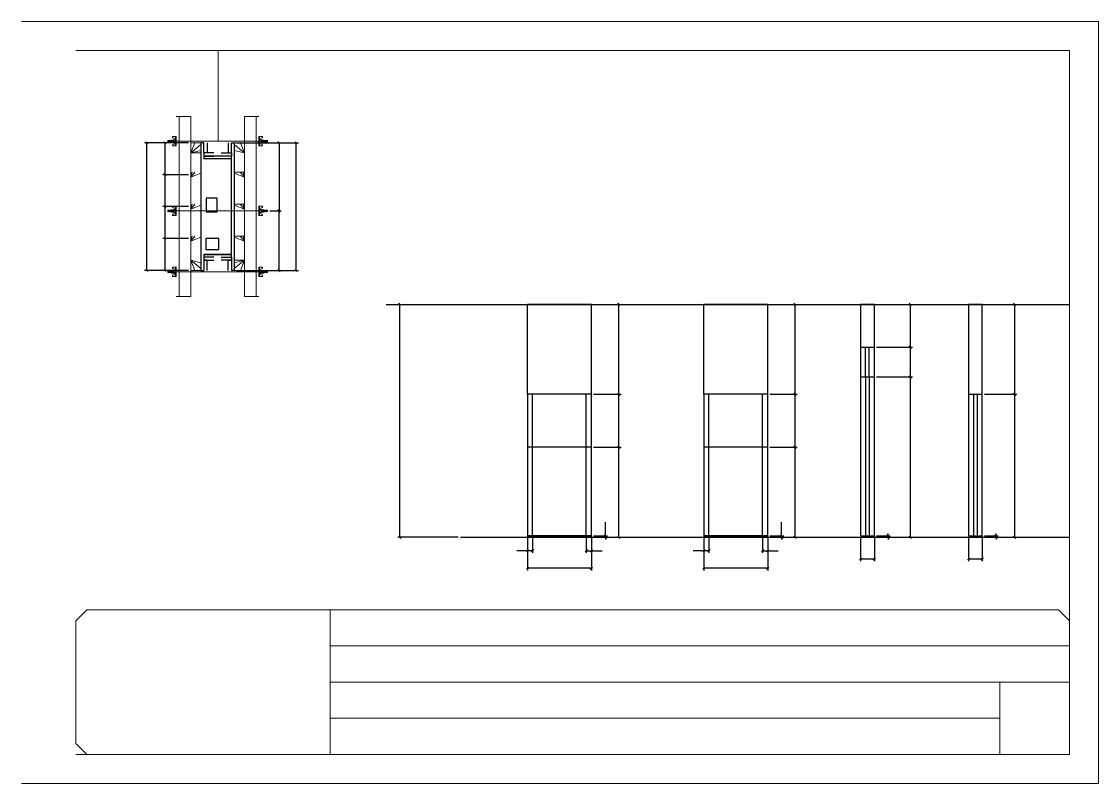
# Model space of a CAD drawing. Header units: metres. Extents: x 4341 to 8996, y 11849 to 12899.
# Drawn here: x 5926 to 7411, y 11849 to 12899 of the extents above; entities that cross this region are included whole.
import ezdxf

# ---------------------------------------------------------------- set-up
doc = ezdxf.new("R2010")
doc.units = ezdxf.units.M
for name, color, linetype in [('00 - FELIPE', 7, 'Continuous'), ('CHAPA', 7, 'Continuous'), ('COTA', 7, 'Continuous'), ('Hachura', 7, 'Continuous'), ('Madeira', 7, 'Continuous'), ('NIVEL 2° PAV.', 7, 'Continuous'), ('Nível', 7, 'Continuous'), ('Painéis', 7, 'Continuous'), ('Perfil Metálico', 7, 'Continuous'), ('SARR_2.2x7', 7, 'Continuous'), ('SARRAFO', 7, 'Continuous'), ('SARRAFO DE PRESSAO', 7, 'Continuous'), ('Texto Seção', 7, 'Continuous')]:
    doc.layers.add(name, color=color, linetype=linetype)

msp = doc.modelspace()

# ---------------------------------------------------------------- linework, layer by layer
at = {"layer": '00 - FELIPE', "color": 4, "lineweight": 25}
for p, q in [((7106.3, 12449.8), (7154.9, 12449.8)), ((7151.9, 12408.8), (7151.9, 12449.8)), ((7106.3, 12408.8), (7154.9, 12408.8))]:
    msp.add_line(p, q, dxfattribs=at)
at = {"layer": '00 - FELIPE', "color": 0, "lineweight": 25}
for p, q in [((7153.4, 12448.3), (7150.4, 12451.3)), ((7150.4, 12410.3), (7153.4, 12407.3))]:
    msp.add_line(p, q, dxfattribs=at)
at = {"layer": 'CHAPA', "color": 1, "lineweight": 25}
for points in [[(6177.6, 12731.5), (6173.6, 12731.5), (6173.6, 12555.5), (6177.6, 12555.5)], [(6177.6, 12731.5), (6173.6, 12731.5), (6173.6, 12555.5), (6177.6, 12555.5)], [(6215.6, 12731.5), (6219.6, 12731.5), (6219.6, 12555.5), (6215.6, 12555.5)], [(6215.6, 12731.5), (6219.6, 12731.5), (6219.6, 12555.5), (6215.6, 12555.5)], [(6215.6, 12709.5), (6215.6, 12713.1), (6177.6, 12713.1), (6177.6, 12709.5)], [(6215.6, 12709.5), (6215.6, 12713.1), (6177.6, 12713.1), (6177.6, 12709.5)], [(6215.6, 12573.9), (6215.6, 12577.5), (6177.6, 12577.5), (6177.6, 12573.9)], [(6215.6, 12573.9), (6215.6, 12577.5), (6177.6, 12577.5), (6177.6, 12573.9)]]:
    msp.add_lwpolyline(points, dxfattribs=at)
at = {"layer": 'COTA', "color": 241, "lineweight": 25}
for p, q in [((6156.6, 12731.5), (6096, 12731.5)), ((6099, 12555.5), (6099, 12731.5)), ((6156.6, 12731.5), (6120.9, 12731.5)), ((6123.9, 12731.5), (6123.9, 12687.5)), ((6222.6, 12731.5), (6308, 12731.5)), ((6256.6, 12731.5), (6284.3, 12731.5)), ((6281.3, 12731.5), (6281.3, 12637.6)), ((6305, 12555.5), (6305, 12731.5)), ((6156.6, 12687.5), (6120.9, 12687.5)), ((6156.6, 12687.5), (6120.9, 12687.5)), ((6123.9, 12687.5), (6123.9, 12643.5)), ((6156.6, 12643.5), (6120.9, 12643.5)), ((6156.6, 12643.5), (6120.9, 12643.5)), ((6123.9, 12643.5), (6123.9, 12599.5)), ((6268.4, 12637.6), (6284.3, 12637.6)), ((6268.4, 12637.6), (6284.3, 12637.6)), ((6281.3, 12555.5), (6281.3, 12637.6)), ((6156.6, 12599.5), (6120.9, 12599.5)), ((6156.6, 12599.5), (6120.9, 12599.5)), ((6123.9, 12599.5), (6123.9, 12555.5)), ((6156.6, 12555.5), (6096, 12555.5)), ((6156.6, 12555.5), (6120.9, 12555.5)), ((6222.6, 12555.5), (6308, 12555.5)), ((6256.6, 12555.5), (6284.3, 12555.5)), ((6712, 12508.8), (6624, 12508.8)), ((6624, 12384.8), (6624, 12508.8)), ((6712, 12384.8), (6712, 12508.8)), ((6955.1, 12508.8), (6867.1, 12508.8)), ((6867.1, 12384.8), (6867.1, 12508.8)), ((6955.1, 12384.8), (6955.1, 12508.8))]:
    msp.add_line(p, q, dxfattribs=at)
at = {"layer": 'COTA', "color": 0, "lineweight": 25}
for p, q in [((6100.5, 12730), (6097.5, 12733)), ((6125.4, 12730), (6122.4, 12733)), ((6282.8, 12730), (6279.8, 12733)), ((6306.5, 12730), (6303.5, 12733)), ((6122.4, 12689), (6125.4, 12686)), ((6125.4, 12686), (6122.4, 12689)), ((6122.4, 12645), (6125.4, 12642)), ((6125.4, 12642), (6122.4, 12645)), ((6282.8, 12636.1), (6279.8, 12639.1)), ((6279.8, 12639.1), (6282.8, 12636.1)), ((6122.4, 12601), (6125.4, 12598)), ((6125.4, 12598), (6122.4, 12601)), ((6097.5, 12557), (6100.5, 12554)), ((6122.4, 12557), (6125.4, 12554)), ((6279.8, 12557), (6282.8, 12554)), ((6303.5, 12557), (6306.5, 12554)), ((6751.4, 12507.3), (6748.4, 12510.3)), ((6994.4, 12507.3), (6991.4, 12510.3)), ((7153.4, 12507.3), (7150.4, 12510.3)), ((7297.3, 12507.3), (7294.3, 12510.3)), ((7150.4, 12451.3), (7153.4, 12448.3)), ((7153.4, 12407.3), (7150.4, 12410.3)), ((6751.4, 12383.3), (6748.4, 12386.3)), ((6748.4, 12386.3), (6751.4, 12383.3)), ((6994.4, 12383.3), (6991.4, 12386.3)), ((6991.4, 12386.3), (6994.4, 12383.3)), ((7294.3, 12386.3), (7297.3, 12383.3)), ((7297.3, 12383.3), (7294.3, 12386.3)), ((6748.4, 12313.3), (6751.4, 12310.3)), ((6751.4, 12310.3), (6748.4, 12313.3)), ((6991.4, 12313.3), (6994.4, 12310.3)), ((6994.4, 12310.3), (6991.4, 12313.3)), ((6729.8, 12191.3), (6732.8, 12188.3)), ((6732.8, 12186.3), (6729.8, 12189.3)), ((6748.4, 12189.3), (6751.4, 12186.3)), ((6972.8, 12191.3), (6975.8, 12188.3)), ((6975.8, 12186.3), (6972.8, 12189.3)), ((6991.4, 12189.3), (6994.4, 12186.3)), ((7119.6, 12191.3), (7122.6, 12188.3)), ((7122.6, 12186.3), (7119.6, 12189.3)), ((7150.4, 12189.3), (7153.4, 12186.3)), ((7268.5, 12191.3), (7271.5, 12188.3)), ((7271.5, 12186.3), (7268.5, 12189.3)), ((7294.3, 12189.3), (7297.3, 12186.3)), ((6625.5, 12170.8), (6622.5, 12167.8)), ((6629.5, 12167.8), (6632.5, 12170.8)), ((6706.5, 12170.8), (6703.5, 12167.8)), ((6710.5, 12167.8), (6713.5, 12170.8)), ((6868.6, 12170.8), (6865.6, 12167.8)), ((6872.6, 12167.8), (6875.6, 12170.8)), ((6949.6, 12170.8), (6946.6, 12167.8)), ((6953.6, 12167.8), (6956.6, 12170.8)), ((7084.7, 12159.4), (7081.7, 12156.4)), ((7100.7, 12156.4), (7103.7, 12159.4)), ((7233.6, 12159.4), (7230.6, 12156.4)), ((7249.6, 12156.4), (7252.6, 12159.4)), ((6625.5, 12146.7), (6622.5, 12143.7)), ((6710.5, 12143.7), (6713.5, 12146.7)), ((6868.6, 12146.7), (6865.6, 12143.7)), ((6953.6, 12143.7), (6956.6, 12146.7))]:
    msp.add_line(p, q, dxfattribs=at)
at = {"layer": 'COTA', "color": 180, "lineweight": 25}
for p, q in [((6196, 12655.1), (6181, 12655.1)), ((6181, 12655.1), (6181, 12636.1)), ((6196, 12636.1), (6196, 12655.1)), ((6181, 12636.1), (6196, 12636.1)), ((6198.3, 12599.5), (6180.3, 12599.5)), ((6180.3, 12599.5), (6180.3, 12584.5)), ((6198.3, 12584.5), (6198.3, 12599.5)), ((6180.3, 12584.5), (6198.3, 12584.5))]:
    msp.add_line(p, q, dxfattribs=at)
at = {"layer": 'COTA', "color": 4, "lineweight": 25}
for p, q in [((6715, 12508.8), (6752.9, 12508.8)), ((6749.9, 12384.8), (6749.9, 12508.8)), ((6958.1, 12508.8), (6995.9, 12508.8)), ((6992.9, 12384.8), (6992.9, 12508.8)), ((7105.2, 12508.8), (7154.9, 12508.8)), ((7151.9, 12449.8), (7151.9, 12508.8)), ((7254.1, 12508.8), (7298.8, 12508.8)), ((7295.8, 12384.8), (7295.8, 12508.8)), ((7105.2, 12449.8), (7154.9, 12449.8)), ((7105.2, 12408.8), (7154.9, 12408.8)), ((7151.9, 12187.8), (7151.9, 12408.8)), ((6715, 12384.8), (6752.9, 12384.8)), ((6715, 12384.8), (6752.9, 12384.8)), ((6749.9, 12311.8), (6749.9, 12384.8)), ((6958.1, 12384.8), (6995.9, 12384.8)), ((6958.1, 12384.8), (6995.9, 12384.8)), ((6992.9, 12311.8), (6992.9, 12384.8)), ((7254.1, 12384.8), (7298.8, 12384.8)), ((7254.1, 12384.8), (7298.8, 12384.8)), ((7295.8, 12187.8), (7295.8, 12384.8)), ((6715, 12311.8), (6752.9, 12311.8)), ((6715, 12311.8), (6752.9, 12311.8)), ((6749.9, 12187.8), (6749.9, 12311.8)), ((6958.1, 12311.8), (6995.9, 12311.8)), ((6958.1, 12311.8), (6995.9, 12311.8)), ((6992.9, 12187.8), (6992.9, 12311.8)), ((6731.3, 12189.8), (6731.3, 12208.6)), ((6974.3, 12189.8), (6974.3, 12208.6)), ((7121.1, 12189.8), (7121.1, 12192.8)), ((7270, 12189.8), (7270, 12192.8)), ((6624, 12186.8), (6624, 12142.2)), ((6624, 12184.8), (6624, 12166.3)), ((6631, 12186.8), (6631, 12166.3)), ((6705, 12186.8), (6705, 12166.3)), ((6712, 12186.8), (6712, 12142.2)), ((6712, 12184.8), (6712, 12166.3)), ((6715, 12189.8), (6734.3, 12189.8)), ((6715, 12187.8), (6734.3, 12187.8)), ((6715, 12187.8), (6752.9, 12187.8)), ((6731.3, 12187.8), (6731.3, 12189.8)), ((6731.3, 12187.8), (6731.3, 12184.8)), ((6867.1, 12186.8), (6867.1, 12142.2)), ((6867.1, 12184.8), (6867.1, 12166.3)), ((6874.1, 12186.8), (6874.1, 12166.3)), ((6948.1, 12186.8), (6948.1, 12166.3)), ((6955.1, 12186.8), (6955.1, 12142.2)), ((6955.1, 12184.8), (6955.1, 12166.3)), ((6958.1, 12189.8), (6977.3, 12189.8)), ((6958.1, 12187.8), (6977.3, 12187.8)), ((6958.1, 12187.8), (6995.9, 12187.8)), ((6974.3, 12187.8), (6974.3, 12189.8)), ((6974.3, 12187.8), (6974.3, 12184.8)), ((7083.2, 12186.8), (7083.2, 12154.9)), ((7102.2, 12186.8), (7102.2, 12154.9)), ((7105.2, 12189.8), (7124.1, 12189.8)), ((7105.2, 12187.8), (7124.1, 12187.8)), ((7105.2, 12187.8), (7154.9, 12187.8)), ((7121.1, 12187.8), (7121.1, 12189.8)), ((7121.1, 12187.8), (7121.1, 12184.8)), ((7232.1, 12186.8), (7232.1, 12154.9)), ((7251.1, 12186.8), (7251.1, 12154.9)), ((7254.1, 12189.8), (7273, 12189.8)), ((7254.1, 12187.8), (7273, 12187.8)), ((7254.1, 12187.8), (7298.8, 12187.8)), ((7270, 12187.8), (7270, 12189.8)), ((7270, 12187.8), (7270, 12184.8)), ((6624, 12169.3), (6609.3, 12169.3)), ((6631, 12169.3), (6624, 12169.3)), ((6705, 12169.3), (6712, 12169.3)), ((6712, 12169.3), (6726.8, 12169.3)), ((6867.1, 12169.3), (6852.3, 12169.3)), ((6874.1, 12169.3), (6867.1, 12169.3)), ((6948.1, 12169.3), (6955.1, 12169.3)), ((6955.1, 12169.3), (6969.8, 12169.3)), ((7083.2, 12157.9), (7102.2, 12157.9)), ((7232.1, 12157.9), (7251.1, 12157.9)), ((6712, 12145.2), (6624, 12145.2)), ((6955.1, 12145.2), (6867.1, 12145.2))]:
    msp.add_line(p, q, dxfattribs=at)
at = {"layer": 'COTA', "color": 241, "lineweight": 25}
for points in [[(7102.2, 12449.8), (7102.2, 12508.8), (7083.2, 12508.8), (7083.2, 12449.8)], [(7251.1, 12384.8), (7251.1, 12508.8), (7232.1, 12508.8), (7232.1, 12384.8)]]:
    msp.add_lwpolyline(points, dxfattribs=at)
at = {"layer": 'Hachura', "color": 0, "lineweight": 9}
for p, q in [((6128.1, 12734.6), (6127.8, 12734.2)), ((6127.8, 12734.2), (6127.8, 12733)), ((6128.1, 12732.6), (6127.8, 12733)), ((6128.4, 12734.6), (6128.1, 12734.6)), ((6128.1, 12732.6), (6128.1, 12734.6)), ((6128.7, 12732.6), (6128.1, 12733.9)), ((6128.7, 12732.5), (6128.1, 12733.7)), ((6128.1, 12733.1), (6128.4, 12732.5)), ((6128.1, 12732.9), (6128.2, 12732.6)), ((6128.4, 12734.6), (6129.4, 12732.6)), ((6128.4, 12734.6), (6129.4, 12732.6)), ((6128.5, 12734.6), (6129.6, 12732.5)), ((6129.8, 12732.5), (6128.7, 12734.7)), ((6128.7, 12732.6), (6129.4, 12732.6)), ((6129.6, 12734.6), (6128.9, 12734.6)), ((6129.9, 12732.6), (6128.9, 12734.6)), ((6129.6, 12734.6), (6130.5, 12732.6)), ((6129.7, 12734.6), (6130.7, 12732.5)), ((6131, 12732.5), (6129.9, 12734.7)), ((6130.5, 12732.6), (6129.9, 12732.6)), ((6130.7, 12734.6), (6130.1, 12734.6)), ((6131.1, 12732.6), (6130.1, 12734.6)), ((6130.3, 12734.6), (6130.1, 12734.6)), ((6130.7, 12734.6), (6131.7, 12732.6)), ((6130.8, 12734.6), (6131.9, 12732.5)), ((6132.1, 12732.5), (6131.1, 12734.7)), ((6131.3, 12732.6), (6131.1, 12732.6)), ((6131.9, 12734.6), (6131.2, 12734.6)), ((6132.2, 12732.6), (6131.2, 12734.6)), ((6131.3, 12732.6), (6131.7, 12732.6)), ((6131.9, 12734.6), (6132.9, 12732.6)), ((6132.9, 12733.4), (6132.2, 12734.7)), ((6132.2, 12732.6), (6132.9, 12732.6)), ((6132.9, 12733.7), (6132.4, 12734.6)), ((6132.9, 12734.6), (6132.4, 12734.6)), ((6132.9, 12731.9), (6132.9, 12735.2)), ((6132.9, 12731.9), (6132.9, 12735.2)), ((6132.9, 12735.2), (6136.1, 12735.2)), ((6132.9, 12734.2), (6136.1, 12734.2)), ((6132.9, 12732.6), (6136.1, 12732.6)), ((6136.1, 12731.9), (6132.9, 12731.9)), ((6139.6, 12740), (6134.4, 12740)), ((6134.4, 12740), (6134.4, 12738.3)), ((6134.4, 12738.3), (6136.6, 12737.7)), ((6134.4, 12728.8), (6136.6, 12729.3)), ((6134.4, 12727.1), (6134.4, 12728.8)), ((6138.7, 12727.1), (6134.4, 12727.1)), ((6136.1, 12735.5), (6136.1, 12731.6)), ((6138.7, 12735.5), (6136.1, 12735.5)), ((6136.1, 12731.6), (6136.1, 12731.9)), ((6136.1, 12731.6), (6136.1, 12731.9)), ((6136.1, 12731.6), (6138.7, 12731.6)), ((6138.7, 12733.8), (6136.7, 12733.8)), ((6136.7, 12733.3), (6138.7, 12733.3)), ((6136.9, 12737.4), (6136.9, 12735.5)), ((6136.9, 12729.7), (6136.9, 12731.6)), ((6138.6, 12739.8), (6139.6, 12739.8)), ((6138.6, 12739.6), (6139.6, 12739.6)), ((6138.6, 12739.3), (6139.6, 12739.3)), ((6138.6, 12738.8), (6139.6, 12738.8)), ((6138.6, 12738), (6139.6, 12738)), ((6138.6, 12736.6), (6139.6, 12736.6)), ((6138.6, 12730.5), (6139.6, 12730.5)), ((6138.6, 12729.1), (6139.6, 12729.1)), ((6138.6, 12728.2), (6139.6, 12728.2)), ((6138.6, 12727.8), (6139.6, 12727.8)), ((6138.6, 12727.4), (6139.6, 12727.4)), ((6138.6, 12727.2), (6139.6, 12727.2)), ((6138.7, 12740), (6138.7, 12727.1)), ((6138.7, 12740), (6138.7, 12734.8)), ((6138.7, 12733.5), (6138.7, 12735.5)), ((6138.7, 12734.8), (6138.7, 12734.2)), ((6138.7, 12733.5), (6139.6, 12733.5)), ((6138.7, 12727.1), (6139.6, 12727.1)), ((6139, 12734.5), (6138.8, 12734.5)), ((6138.8, 12732.6), (6139.2, 12732.6)), ((6139.4, 12734.5), (6139, 12734.5)), ((6139.6, 12727.1), (6139.6, 12740)), ((6139.6, 12728), (6139.6, 12735.9)), ((6253.6, 12727.1), (6253.6, 12740)), ((6253.6, 12740), (6258.7, 12740)), ((6254.5, 12739.8), (6253.6, 12739.8)), ((6254.5, 12739.6), (6253.6, 12739.6)), ((6254.5, 12739.3), (6253.6, 12739.3)), ((6254.5, 12738.8), (6253.6, 12738.8)), ((6254.5, 12738), (6253.6, 12738)), ((6254.5, 12736.6), (6253.6, 12736.6)), ((6253.6, 12728), (6253.6, 12735.9)), ((6254.5, 12733.5), (6253.6, 12733.5)), ((6254.5, 12730.5), (6253.6, 12730.5)), ((6254.5, 12729.1), (6253.6, 12729.1)), ((6254.5, 12728.2), (6253.6, 12728.2)), ((6254.5, 12727.8), (6253.6, 12727.8)), ((6254.5, 12727.4), (6253.6, 12727.4)), ((6254.5, 12727.2), (6253.6, 12727.2)), ((6254.5, 12727.1), (6253.6, 12727.1)), ((6253.7, 12734.5), (6254.2, 12734.5)), ((6254.3, 12732.6), (6253.9, 12732.6)), ((6254.2, 12734.5), (6254.4, 12734.5)), ((6254.5, 12740), (6254.5, 12727.1)), ((6254.5, 12740), (6254.5, 12734.8)), ((6254.5, 12733.5), (6254.5, 12735.5)), ((6254.5, 12735.5), (6257.1, 12735.5)), ((6254.5, 12734.8), (6254.5, 12734.2)), ((6254.5, 12733.8), (6256.5, 12733.8)), ((6256.5, 12733.3), (6254.5, 12733.3)), ((6257.1, 12731.6), (6254.5, 12731.6)), ((6254.5, 12727.1), (6258.7, 12727.1)), ((6256.3, 12737.4), (6256.3, 12735.5)), ((6256.3, 12729.7), (6256.3, 12731.6)), ((6258.7, 12738.3), (6256.5, 12737.7)), ((6258.7, 12728.8), (6256.5, 12729.3)), ((6257.1, 12735.5), (6257.1, 12731.6)), ((6260.3, 12735.2), (6257.1, 12735.2)), ((6260.3, 12734.2), (6257.1, 12734.2)), ((6260.3, 12732.6), (6257.1, 12732.6)), ((6257.1, 12731.9), (6260.3, 12731.9)), ((6257.1, 12731.6), (6257.1, 12731.9)), ((6257.1, 12731.6), (6257.1, 12731.9)), ((6258.7, 12740), (6258.7, 12738.3)), ((6258.7, 12727.1), (6258.7, 12728.8)), ((6260.2, 12731.9), (6260.2, 12735.2)), ((6260.3, 12731.9), (6260.3, 12735.2)), ((6260.3, 12733.4), (6260.9, 12734.7)), ((6261.2, 12734.6), (6260.3, 12732.6)), ((6260.3, 12733.7), (6260.7, 12734.6)), ((6260.3, 12734.6), (6260.7, 12734.6)), ((6260.9, 12732.6), (6260.3, 12732.6)), ((6260.9, 12732.6), (6261.9, 12734.6)), ((6261, 12732.5), (6262.1, 12734.7)), ((6261.2, 12734.6), (6261.9, 12734.6)), ((6262.3, 12734.6), (6261.2, 12732.5)), ((6262.4, 12734.6), (6261.4, 12732.6)), ((6261.9, 12732.6), (6261.4, 12732.6)), ((6261.9, 12732.6), (6262.1, 12732.6)), ((6262.1, 12732.6), (6263, 12734.6)), ((6262.2, 12732.5), (6263.2, 12734.7)), ((6262.4, 12734.6), (6263, 12734.6)), ((6263.5, 12734.6), (6262.4, 12732.5)), ((6263.6, 12734.6), (6262.6, 12732.6)), ((6262.6, 12732.6), (6263.2, 12732.6)), ((6262.8, 12734.6), (6263, 12734.6)), ((6263.2, 12732.6), (6264.2, 12734.6)), ((6263.3, 12732.5), (6264.4, 12734.7)), ((6263.6, 12734.6), (6264.2, 12734.6)), ((6264.6, 12734.6), (6263.6, 12732.5)), ((6264.7, 12734.6), (6263.8, 12732.6)), ((6264.7, 12734.6), (6263.8, 12732.6)), ((6264.4, 12732.6), (6263.8, 12732.6)), ((6264.4, 12732.6), (6265, 12733.9)), ((6264.5, 12732.5), (6265, 12733.7)), ((6264.7, 12734.6), (6265, 12734.6)), ((6265, 12733.1), (6264.7, 12732.5)), ((6265, 12732.9), (6264.9, 12732.6)), ((6265, 12734.6), (6265.4, 12734.2)), ((6265, 12732.6), (6265, 12734.6)), ((6265, 12732.6), (6265.4, 12733)), ((6265.4, 12734.2), (6265.4, 12733)), ((6128.1, 12638.6), (6127.8, 12638.2)), ((6127.8, 12638.2), (6127.8, 12637)), ((6128.4, 12638.6), (6128.1, 12638.6)), ((6128.1, 12636.6), (6128.1, 12638.6)), ((6128.7, 12636.6), (6128.1, 12637.9)), ((6128.7, 12636.5), (6128.1, 12637.7)), ((6128.4, 12638.6), (6129.4, 12636.6)), ((6128.4, 12638.6), (6129.4, 12636.6)), ((6128.5, 12638.6), (6129.6, 12636.5)), ((6129.8, 12636.5), (6128.7, 12638.7)), ((6129.6, 12638.6), (6128.9, 12638.6)), ((6129.9, 12636.6), (6128.9, 12638.6)), ((6129.6, 12638.6), (6130.5, 12636.6)), ((6129.7, 12638.6), (6130.7, 12636.5)), ((6131, 12636.5), (6129.9, 12638.7)), ((6130.7, 12638.6), (6130.1, 12638.6)), ((6131.1, 12636.6), (6130.1, 12638.6)), ((6130.3, 12638.6), (6130.1, 12638.6)), ((6130.7, 12638.6), (6131.7, 12636.6)), ((6130.8, 12638.6), (6131.9, 12636.5)), ((6132.1, 12636.5), (6131.1, 12638.7)), ((6131.9, 12638.6), (6131.2, 12638.6)), ((6132.2, 12636.6), (6131.2, 12638.6)), ((6131.9, 12638.6), (6132.9, 12636.6)), ((6132.9, 12637.4), (6132.2, 12638.7)), ((6132.9, 12637.7), (6132.4, 12638.6)), ((6132.9, 12638.6), (6132.4, 12638.6)), ((6132.9, 12635.9), (6132.9, 12639.2)), ((6132.9, 12635.9), (6132.9, 12639.2)), ((6132.9, 12639.2), (6136.1, 12639.2)), ((6132.9, 12638.2), (6136.1, 12638.2)), ((6139.6, 12644), (6134.4, 12644)), ((6134.4, 12644), (6134.4, 12642.3)), ((6134.4, 12642.3), (6136.6, 12641.7)), ((6136.1, 12639.5), (6136.1, 12635.6)), ((6138.7, 12639.5), (6136.1, 12639.5)), ((6138.7, 12637.8), (6136.7, 12637.8)), ((6136.9, 12641.4), (6136.9, 12639.5)), ((6138.6, 12643.8), (6139.6, 12643.8)), ((6138.6, 12643.6), (6139.6, 12643.6)), ((6138.6, 12643.3), (6139.6, 12643.3)), ((6138.6, 12642.8), (6139.6, 12642.8)), ((6138.6, 12642), (6139.6, 12642)), ((6138.6, 12640.6), (6139.6, 12640.6)), ((6138.7, 12644), (6138.7, 12631.1)), ((6138.7, 12644), (6138.7, 12638.8)), ((6138.7, 12637.5), (6138.7, 12639.5)), ((6138.7, 12638.8), (6138.7, 12638.2)), ((6138.7, 12637.5), (6139.6, 12637.5)), ((6139, 12638.5), (6138.8, 12638.5)), ((6139.4, 12638.5), (6139, 12638.5)), ((6139.6, 12631.1), (6139.6, 12644)), ((6139.6, 12632), (6139.6, 12639.9)), ((6253.6, 12631.1), (6253.6, 12644)), ((6253.6, 12644), (6258.7, 12644)), ((6254.5, 12643.8), (6253.6, 12643.8)), ((6254.5, 12643.6), (6253.6, 12643.6)), ((6254.5, 12643.3), (6253.6, 12643.3)), ((6254.5, 12642.8), (6253.6, 12642.8)), ((6254.5, 12642), (6253.6, 12642)), ((6254.5, 12640.6), (6253.6, 12640.6)), ((6253.6, 12632), (6253.6, 12639.9)), ((6254.5, 12637.5), (6253.6, 12637.5)), ((6253.7, 12638.5), (6254.2, 12638.5)), ((6254.2, 12638.5), (6254.4, 12638.5)), ((6254.5, 12644), (6254.5, 12631.1)), ((6254.5, 12644), (6254.5, 12638.8)), ((6254.5, 12637.5), (6254.5, 12639.5)), ((6254.5, 12639.5), (6257.1, 12639.5)), ((6254.5, 12638.8), (6254.5, 12638.2)), ((6254.5, 12637.8), (6256.5, 12637.8)), ((6256.3, 12641.4), (6256.3, 12639.5)), ((6258.7, 12642.3), (6256.5, 12641.7)), ((6257.1, 12639.5), (6257.1, 12635.6)), ((6260.3, 12639.2), (6257.1, 12639.2)), ((6260.3, 12638.2), (6257.1, 12638.2)), ((6258.7, 12644), (6258.7, 12642.3)), ((6260.2, 12635.9), (6260.2, 12639.2)), ((6260.3, 12635.9), (6260.3, 12639.2)), ((6260.3, 12637.4), (6260.9, 12638.7)), ((6261.2, 12638.6), (6260.3, 12636.6)), ((6260.3, 12637.7), (6260.7, 12638.6)), ((6260.3, 12638.6), (6260.7, 12638.6)), ((6260.9, 12636.6), (6261.9, 12638.6)), ((6261, 12636.5), (6262.1, 12638.7)), ((6261.2, 12638.6), (6261.9, 12638.6)), ((6262.3, 12638.6), (6261.2, 12636.5)), ((6262.4, 12638.6), (6261.4, 12636.6)), ((6262.1, 12636.6), (6263, 12638.6)), ((6262.2, 12636.5), (6263.2, 12638.7)), ((6262.4, 12638.6), (6263, 12638.6)), ((6263.5, 12638.6), (6262.4, 12636.5)), ((6263.6, 12638.6), (6262.6, 12636.6)), ((6262.8, 12638.6), (6263, 12638.6)), ((6263.2, 12636.6), (6264.2, 12638.6)), ((6263.3, 12636.5), (6264.4, 12638.7)), ((6263.6, 12638.6), (6264.2, 12638.6)), ((6264.6, 12638.6), (6263.6, 12636.5)), ((6264.7, 12638.6), (6263.8, 12636.6)), ((6264.7, 12638.6), (6263.8, 12636.6)), ((6264.4, 12636.6), (6265, 12637.9)), ((6264.5, 12636.5), (6265, 12637.7)), ((6264.7, 12638.6), (6265, 12638.6)), ((6265, 12638.6), (6265.4, 12638.2)), ((6265, 12636.6), (6265, 12638.6)), ((6265.4, 12638.2), (6265.4, 12637)), ((6128.1, 12636.6), (6127.8, 12637)), ((6128.1, 12637.1), (6128.4, 12636.5)), ((6128.1, 12636.9), (6128.2, 12636.6)), ((6128.7, 12636.6), (6129.4, 12636.6)), ((6130.5, 12636.6), (6129.9, 12636.6)), ((6131.3, 12636.6), (6131.1, 12636.6)), ((6131.3, 12636.6), (6131.7, 12636.6)), ((6132.2, 12636.6), (6132.9, 12636.6)), ((6132.9, 12636.6), (6136.1, 12636.6)), ((6136.1, 12635.9), (6132.9, 12635.9)), ((6134.4, 12632.8), (6136.6, 12633.3)), ((6134.4, 12631.1), (6134.4, 12632.8)), ((6138.7, 12631.1), (6134.4, 12631.1)), ((6136.1, 12635.6), (6136.1, 12635.9)), ((6136.1, 12635.6), (6136.1, 12635.9)), ((6136.1, 12635.6), (6138.7, 12635.6)), ((6136.7, 12637.3), (6138.7, 12637.3)), ((6136.9, 12633.7), (6136.9, 12635.6)), ((6138.6, 12634.5), (6139.6, 12634.5)), ((6138.6, 12633.1), (6139.6, 12633.1)), ((6138.6, 12632.2), (6139.6, 12632.2)), ((6138.6, 12631.8), (6139.6, 12631.8)), ((6138.6, 12631.4), (6139.6, 12631.4)), ((6138.6, 12631.2), (6139.6, 12631.2)), ((6138.7, 12631.1), (6139.6, 12631.1)), ((6138.8, 12636.6), (6139.2, 12636.6)), ((6254.5, 12634.5), (6253.6, 12634.5)), ((6254.5, 12633.1), (6253.6, 12633.1)), ((6254.5, 12632.2), (6253.6, 12632.2)), ((6254.5, 12631.8), (6253.6, 12631.8)), ((6254.5, 12631.4), (6253.6, 12631.4)), ((6254.5, 12631.2), (6253.6, 12631.2)), ((6254.5, 12631.1), (6253.6, 12631.1)), ((6254.3, 12636.6), (6253.9, 12636.6)), ((6256.5, 12637.3), (6254.5, 12637.3)), ((6257.1, 12635.6), (6254.5, 12635.6)), ((6254.5, 12631.1), (6258.7, 12631.1)), ((6256.3, 12633.7), (6256.3, 12635.6)), ((6258.7, 12632.8), (6256.5, 12633.3)), ((6260.3, 12636.6), (6257.1, 12636.6)), ((6257.1, 12635.9), (6260.3, 12635.9)), ((6257.1, 12635.6), (6257.1, 12635.9)), ((6257.1, 12635.6), (6257.1, 12635.9)), ((6258.7, 12631.1), (6258.7, 12632.8)), ((6260.9, 12636.6), (6260.3, 12636.6)), ((6261.9, 12636.6), (6261.4, 12636.6)), ((6261.9, 12636.6), (6262.1, 12636.6)), ((6262.6, 12636.6), (6263.2, 12636.6)), ((6264.4, 12636.6), (6263.8, 12636.6)), ((6265, 12637.1), (6264.7, 12636.5)), ((6265, 12636.9), (6264.9, 12636.6)), ((6265, 12636.6), (6265.4, 12637)), ((6128.1, 12554.4), (6127.8, 12554.1)), ((6127.8, 12552.8), (6127.8, 12554.1)), ((6128.1, 12552.5), (6127.8, 12552.8)), ((6128.1, 12553.9), (6128.4, 12554.6)), ((6128.7, 12554.5), (6128.1, 12553.4)), ((6128.1, 12554.2), (6128.2, 12554.4)), ((6128.7, 12554.4), (6128.1, 12553.1)), ((6128.1, 12554.4), (6128.1, 12552.5)), ((6128.4, 12552.5), (6128.1, 12552.5)), ((6128.4, 12552.5), (6129.4, 12554.4)), ((6128.4, 12552.5), (6129.4, 12554.4)), ((6128.5, 12552.4), (6129.6, 12554.6)), ((6129.8, 12554.5), (6128.7, 12552.4)), ((6128.7, 12554.4), (6129.4, 12554.4)), ((6129.9, 12554.4), (6128.9, 12552.5)), ((6129.6, 12552.5), (6128.9, 12552.5)), ((6129.6, 12552.5), (6130.5, 12554.4)), ((6129.7, 12552.4), (6130.7, 12554.6)), ((6131, 12554.5), (6129.9, 12552.4)), ((6130.5, 12554.4), (6129.9, 12554.4)), ((6131.1, 12554.4), (6130.1, 12552.5)), ((6130.7, 12552.5), (6130.1, 12552.5)), ((6130.3, 12552.5), (6130.1, 12552.5)), ((6130.7, 12552.5), (6131.7, 12554.4)), ((6130.8, 12552.4), (6131.9, 12554.6)), ((6132.1, 12554.5), (6131.1, 12552.4)), ((6131.3, 12554.4), (6131.1, 12554.4)), ((6132.2, 12554.4), (6131.2, 12552.5)), ((6131.9, 12552.5), (6131.2, 12552.5)), ((6131.3, 12554.4), (6131.7, 12554.4)), ((6131.9, 12552.5), (6132.9, 12554.4)), ((6132.2, 12554.4), (6132.9, 12554.4)), ((6132.9, 12553.7), (6132.2, 12552.4)), ((6132.9, 12553.4), (6132.4, 12552.5)), ((6132.9, 12552.5), (6132.4, 12552.5)), ((6132.9, 12555.2), (6132.9, 12551.9)), ((6132.9, 12555.2), (6132.9, 12551.9)), ((6136.1, 12555.2), (6132.9, 12555.2)), ((6132.9, 12554.4), (6136.1, 12554.4)), ((6132.9, 12552.9), (6136.1, 12552.9)), ((6132.9, 12551.9), (6136.1, 12551.9)), ((6138.7, 12560), (6134.4, 12560)), ((6134.4, 12560), (6134.4, 12558.3)), ((6134.4, 12558.3), (6136.6, 12557.7)), ((6134.4, 12548.8), (6136.6, 12549.3)), ((6134.4, 12547.1), (6134.4, 12548.8)), ((6136.1, 12551.6), (6136.1, 12555.5)), ((6136.1, 12555.5), (6138.7, 12555.5)), ((6136.1, 12555.5), (6136.1, 12555.2)), ((6136.1, 12555.5), (6136.1, 12555.2)), ((6138.7, 12551.6), (6136.1, 12551.6)), ((6136.7, 12553.7), (6138.7, 12553.7)), ((6138.7, 12553.2), (6136.7, 12553.2)), ((6136.9, 12557.4), (6136.9, 12555.5)), ((6136.9, 12549.7), (6136.9, 12551.6)), ((6138.6, 12559.8), (6139.6, 12559.8)), ((6138.6, 12559.6), (6139.6, 12559.6)), ((6138.6, 12559.3), (6139.6, 12559.3)), ((6138.6, 12558.8), (6139.6, 12558.8)), ((6138.6, 12558), (6139.6, 12558)), ((6138.6, 12556.6), (6139.6, 12556.6)), ((6138.6, 12550.5), (6139.6, 12550.5)), ((6138.6, 12549.1), (6139.6, 12549.1)), ((6138.7, 12547.1), (6138.7, 12560)), ((6138.7, 12560), (6139.6, 12560)), ((6138.7, 12553.5), (6138.7, 12551.6)), ((6138.7, 12553.5), (6139.6, 12553.5)), ((6138.7, 12552.2), (6138.7, 12552.9)), ((6138.7, 12547.1), (6138.7, 12552.2)), ((6138.8, 12554.5), (6139.2, 12554.5)), ((6139, 12552.6), (6138.8, 12552.6)), ((6139.4, 12552.6), (6139, 12552.6)), ((6139.6, 12560), (6139.6, 12547.1)), ((6139.6, 12559), (6139.6, 12551.2)), ((6253.6, 12560), (6253.6, 12547.1)), ((6254.5, 12560), (6253.6, 12560)), ((6254.5, 12559.8), (6253.6, 12559.8)), ((6254.5, 12559.6), (6253.6, 12559.6)), ((6254.5, 12559.3), (6253.6, 12559.3)), ((6253.6, 12559), (6253.6, 12551.2)), ((6254.5, 12558.8), (6253.6, 12558.8)), ((6254.5, 12558), (6253.6, 12558)), ((6254.5, 12556.6), (6253.6, 12556.6)), ((6254.5, 12553.5), (6253.6, 12553.5)), ((6254.5, 12550.5), (6253.6, 12550.5)), ((6254.5, 12549.1), (6253.6, 12549.1)), ((6253.7, 12552.6), (6254.2, 12552.6)), ((6254.3, 12554.5), (6253.9, 12554.5)), ((6254.2, 12552.6), (6254.4, 12552.6)), ((6254.5, 12547.1), (6254.5, 12560)), ((6254.5, 12560), (6258.7, 12560)), ((6257.1, 12555.5), (6254.5, 12555.5)), ((6256.5, 12553.7), (6254.5, 12553.7)), ((6254.5, 12553.5), (6254.5, 12551.6)), ((6254.5, 12553.2), (6256.5, 12553.2)), ((6254.5, 12552.2), (6254.5, 12552.9)), ((6254.5, 12547.1), (6254.5, 12552.2)), ((6254.5, 12551.6), (6257.1, 12551.6)), ((6256.3, 12557.4), (6256.3, 12555.5)), ((6256.3, 12549.7), (6256.3, 12551.6)), ((6258.7, 12558.3), (6256.5, 12557.7)), ((6258.7, 12548.8), (6256.5, 12549.3)), ((6257.1, 12551.6), (6257.1, 12555.5)), ((6257.1, 12555.5), (6257.1, 12555.2)), ((6257.1, 12555.5), (6257.1, 12555.2)), ((6257.1, 12555.2), (6260.3, 12555.2)), ((6260.3, 12554.4), (6257.1, 12554.4)), ((6260.3, 12552.9), (6257.1, 12552.9)), ((6260.3, 12551.9), (6257.1, 12551.9)), ((6258.7, 12560), (6258.7, 12558.3)), ((6258.7, 12547.1), (6258.7, 12548.8)), ((6260.2, 12555.2), (6260.2, 12551.9)), ((6260.3, 12555.2), (6260.3, 12551.9)), ((6260.9, 12554.4), (6260.3, 12554.4)), ((6261.2, 12552.5), (6260.3, 12554.4)), ((6260.3, 12553.7), (6260.9, 12552.4)), ((6260.3, 12553.4), (6260.7, 12552.5)), ((6260.3, 12552.5), (6260.7, 12552.5)), ((6260.9, 12554.4), (6261.9, 12552.5)), ((6261, 12554.5), (6262.1, 12552.4)), ((6262.3, 12552.4), (6261.2, 12554.6)), ((6261.2, 12552.5), (6261.9, 12552.5)), ((6261.9, 12554.4), (6261.4, 12554.4)), ((6262.4, 12552.5), (6261.4, 12554.4)), ((6261.9, 12554.4), (6262.1, 12554.4)), ((6262.1, 12554.4), (6263, 12552.5)), ((6262.2, 12554.5), (6263.2, 12552.4)), ((6263.5, 12552.4), (6262.4, 12554.6)), ((6262.4, 12552.5), (6263, 12552.5)), ((6262.6, 12554.4), (6263.2, 12554.4)), ((6263.6, 12552.5), (6262.6, 12554.4)), ((6262.8, 12552.5), (6263, 12552.5)), ((6263.2, 12554.4), (6264.2, 12552.5)), ((6263.3, 12554.5), (6264.4, 12552.4)), ((6264.6, 12552.4), (6263.6, 12554.6)), ((6263.6, 12552.5), (6264.2, 12552.5)), ((6264.7, 12552.5), (6263.8, 12554.4)), ((6264.4, 12554.4), (6263.8, 12554.4)), ((6264.7, 12552.5), (6263.8, 12554.4)), ((6264.4, 12554.4), (6265, 12553.1)), ((6264.5, 12554.5), (6265, 12553.4)), ((6265, 12553.9), (6264.7, 12554.6)), ((6264.7, 12552.5), (6265, 12552.5)), ((6265, 12554.2), (6264.9, 12554.4)), ((6265, 12554.4), (6265.4, 12554.1)), ((6265, 12554.4), (6265, 12552.5)), ((6265, 12552.5), (6265.4, 12552.8)), ((6265.4, 12552.8), (6265.4, 12554.1)), ((6139.6, 12547.1), (6134.4, 12547.1)), ((6138.6, 12548.2), (6139.6, 12548.2)), ((6138.6, 12547.8), (6139.6, 12547.8)), ((6138.6, 12547.4), (6139.6, 12547.4)), ((6138.6, 12547.2), (6139.6, 12547.2)), ((6254.5, 12548.2), (6253.6, 12548.2)), ((6254.5, 12547.8), (6253.6, 12547.8)), ((6254.5, 12547.4), (6253.6, 12547.4)), ((6254.5, 12547.2), (6253.6, 12547.2)), ((6253.6, 12547.1), (6258.7, 12547.1))]:
    msp.add_line(p, q, dxfattribs=at)
at = {"layer": 'Hachura', "color": 251, "lineweight": 9}
for p, q in [((6264.4, 12733.5), (6132.6, 12733.5)), ((6264.4, 12637.5), (6132.6, 12637.5)), ((6264.4, 12553.5), (6132.6, 12553.5))]:
    msp.add_line(p, q, dxfattribs=at)
at = {"layer": 'Madeira', "color": 126, "lineweight": 18}
for p, q in [((6159.6, 12717.5), (6165, 12731.5)), ((6159.6, 12717.5), (6173.6, 12729)), ((6233.6, 12717.5), (6219.6, 12729)), ((6233.6, 12717.5), (6228.2, 12731.5)), ((6159.6, 12717.5), (6173.6, 12721)), ((6233.6, 12717.5), (6219.6, 12721)), ((6159.6, 12684), (6165.3, 12691)), ((6159.6, 12684), (6161.3, 12691)), ((6159.6, 12684), (6173.6, 12689.5)), ((6233.6, 12684), (6219.6, 12689.5)), ((6233.6, 12684), (6227.8, 12691)), ((6233.6, 12684), (6231.8, 12691)), ((6159.6, 12640), (6165.3, 12647)), ((6159.6, 12640), (6161.3, 12647)), ((6159.6, 12640), (6173.6, 12645.5)), ((6233.6, 12640), (6219.6, 12645.5)), ((6233.6, 12640), (6227.8, 12647)), ((6233.6, 12640), (6231.8, 12647)), ((6159.6, 12596), (6165.3, 12603)), ((6159.6, 12596), (6161.3, 12603)), ((6159.6, 12596), (6173.6, 12601.5)), ((6233.6, 12596), (6219.6, 12601.5)), ((6233.6, 12596), (6227.8, 12603)), ((6233.6, 12596), (6231.8, 12603)), ((6159.6, 12569.5), (6173.6, 12558)), ((6159.6, 12569.5), (6173.6, 12566.1)), ((6159.6, 12569.5), (6165, 12555.5)), ((6233.6, 12569.5), (6219.6, 12558)), ((6233.6, 12569.5), (6219.6, 12566.1)), ((6233.6, 12569.5), (6228.1, 12555.5))]:
    msp.add_line(p, q, dxfattribs=at)
for points in [[(6159.6, 12555.5), (6173.6, 12555.5), (6173.6, 12731.5), (6159.6, 12731.5)], [(6159.6, 12717.5), (6173.6, 12717.5), (6173.6, 12731.5), (6159.6, 12731.5)], [(6233.6, 12555.5), (6219.6, 12555.5), (6219.6, 12731.5), (6233.6, 12731.5)], [(6233.6, 12684), (6233.6, 12691), (6219.6, 12691), (6219.6, 12684)], [(6233.6, 12640), (6233.6, 12647), (6219.6, 12647), (6219.6, 12640)], [(6233.6, 12596), (6233.6, 12603), (6219.6, 12603), (6219.6, 12596)], [(6233.6, 12569.5), (6219.6, 12569.5), (6219.6, 12555.5), (6233.6, 12555.5)]]:
    msp.add_lwpolyline(points, dxfattribs=at)
at = {"layer": 'NIVEL 2° PAV.', "color": 4, "lineweight": 25}
for p, q in [((6444.7, 12508.8), (6450.9, 12508.8)), ((6447.9, 12187.8), (6447.9, 12508.8)), ((6528.4, 12187.8), (6444.9, 12187.8))]:
    msp.add_line(p, q, dxfattribs=at)
at = {"layer": 'NIVEL 2° PAV.', "color": 0, "lineweight": 25}
for p, q in [((6449.4, 12507.3), (6446.4, 12510.3)), ((6446.4, 12189.3), (6449.4, 12186.3))]:
    msp.add_line(p, q, dxfattribs=at)
at = {"layer": 'Nível', "color": 4, "lineweight": 25}
for p, q in [((6429.2, 12508.8), (7371.2, 12508.8)), ((6531.4, 12187.8), (7371.2, 12187.8))]:
    msp.add_line(p, q, dxfattribs=at)
at = {"layer": 'Painéis', "color": 200, "lineweight": 25}
for p, q in [((7083.2, 12449.8), (7083.2, 12189.8)), ((7083.2, 12449.8), (7102.2, 12449.8)), ((7102.2, 12189.8), (7102.2, 12449.8)), ((7083.2, 12408.8), (7102.2, 12408.8)), ((6624, 12384.8), (6624, 12187.8)), ((6712, 12384.8), (6624, 12384.8)), ((6712, 12187.8), (6712, 12384.8)), ((6867.1, 12384.8), (6867.1, 12187.8)), ((6955.1, 12384.8), (6867.1, 12384.8)), ((6955.1, 12187.8), (6955.1, 12384.8)), ((7232.1, 12384.8), (7232.1, 12189.8)), ((7232.1, 12384.8), (7251.1, 12384.8)), ((7251.1, 12189.8), (7251.1, 12384.8)), ((6712, 12311.8), (6624, 12311.8)), ((6955.1, 12311.8), (6867.1, 12311.8)), ((6624, 12189.8), (6712, 12189.8)), ((6867.1, 12189.8), (6955.1, 12189.8)), ((7083.2, 12189.8), (7102.2, 12189.8)), ((7232.1, 12189.8), (7251.1, 12189.8))]:
    msp.add_line(p, q, dxfattribs=at)
for points in [[(6177.6, 12577.5), (6215.6, 12577.5), (6215.6, 12709.5), (6177.6, 12709.5)], [(6712, 12189.8), (6624, 12189.8), (6624, 12187.8), (6712, 12187.8)], [(6955.1, 12189.8), (6867.1, 12189.8), (6867.1, 12187.8), (6955.1, 12187.8)], [(7083.2, 12189.8), (7102.2, 12189.8), (7102.2, 12187.8), (7083.2, 12187.8)], [(7232.1, 12189.8), (7251.1, 12189.8), (7251.1, 12187.8), (7232.1, 12187.8)]]:
    msp.add_lwpolyline(points, dxfattribs=at)
at = {"layer": 'Perfil Metálico', "color": 224, "lineweight": 18}
for points in [[(6139.6, 12767.5), (6159.6, 12767.5), (6159.6, 12519.5), (6139.6, 12519.5)], [(6155.6, 12519.5), (6143.6, 12519.5), (6143.6, 12767.5), (6155.6, 12767.5)], [(6253.6, 12767.5), (6233.6, 12767.5), (6233.6, 12519.5), (6253.6, 12519.5)], [(6237.6, 12519.5), (6249.6, 12519.5), (6249.6, 12767.5), (6237.6, 12767.5)]]:
    msp.add_lwpolyline(points, dxfattribs=at)
at = {"layer": 'SARR_2.2x7', "color": 40, "lineweight": 25}
for p, q in [((7090.2, 12408.8), (7090.2, 12449.8)), ((7095.2, 12408.8), (7095.2, 12449.8)), ((7090.2, 12408.8), (7090.2, 12189.8)), ((7095.2, 12408.8), (7095.2, 12189.8)), ((6631, 12311.8), (6631, 12384.8)), ((6705, 12311.8), (6705, 12384.8)), ((6874.1, 12311.8), (6874.1, 12384.8)), ((6948.1, 12311.8), (6948.1, 12384.8)), ((7239.1, 12384.8), (7239.1, 12189.8)), ((7244.1, 12384.8), (7244.1, 12189.8)), ((6631, 12189.8), (6631, 12311.8)), ((6705, 12189.8), (6705, 12311.8)), ((6874.1, 12189.8), (6874.1, 12311.8)), ((6948.1, 12189.8), (6948.1, 12311.8))]:
    msp.add_line(p, q, dxfattribs=at)
at = {"layer": 'SARRAFO', "color": 251, "lineweight": 25}
for points in [[(6182, 12731.5), (6182, 12717.5), (6177.6, 12717.5), (6177.6, 12731.5)], [(6211.2, 12731.5), (6211.2, 12717.5), (6215.6, 12717.5), (6215.6, 12731.5)], [(6191.6, 12717.5), (6177.6, 12717.5), (6177.6, 12713.1), (6191.6, 12713.1)], [(6201.6, 12717.5), (6215.6, 12717.5), (6215.6, 12713.1), (6201.6, 12713.1)], [(6191.6, 12573.9), (6177.6, 12573.9), (6177.6, 12569.5), (6191.6, 12569.5)], [(6182, 12555.5), (6182, 12569.5), (6177.6, 12569.5), (6177.6, 12555.5)], [(6201.6, 12573.9), (6215.6, 12573.9), (6215.6, 12569.5), (6201.6, 12569.5)], [(6211.2, 12555.5), (6211.2, 12569.5), (6215.6, 12569.5), (6215.6, 12555.5)]]:
    msp.add_lwpolyline(points, dxfattribs=at)
at = {"layer": 'SARRAFO DE PRESSAO', "color": 30, "lineweight": 9}
for p, q in [((6351.8, 11888.5), (6351.8, 12087.8)), ((6351.8, 12038), (7371.2, 12038)), ((6351.8, 11988.2), (7275.2, 11988.2)), ((7371.2, 11988.2), (7275.2, 11988.2)), ((7275.2, 11988.2), (7275.2, 11888.5)), ((6351.8, 11938.4), (7275.2, 11938.4))]:
    msp.add_line(p, q, dxfattribs=at)
at = {"layer": 'SARRAFO DE PRESSAO', "color": 251, "lineweight": 9}
msp.add_lwpolyline([(5926.2, 11848.5), (7411.2, 11848.5), (7411.2, 12898.5), (5926.2, 12898.5)], dxfattribs=at)
at = {"layer": 'SARRAFO DE PRESSAO', "color": 30, "lineweight": 9}
for points in [[(6001.2, 11888.5), (7371.2, 11888.5), (7371.2, 12858.5), (6001.2, 12858.5)], [(7371.2, 11888.5), (7371.2, 12072.8), (7356.2, 12087.8), (6016.2, 12087.8), (6001.2, 12072.8), (6001.2, 11903.5), (6016.2, 11888.5), (7371.2, 11888.5)]]:
    msp.add_lwpolyline(points, dxfattribs=at)
at = {"layer": 'Texto Seção', "color": 252, "lineweight": 15}
msp.add_line((6197.5, 12733.5), (6197.5, 12858.5), dxfattribs=at)

doc.saveas('drawing.dxf')
